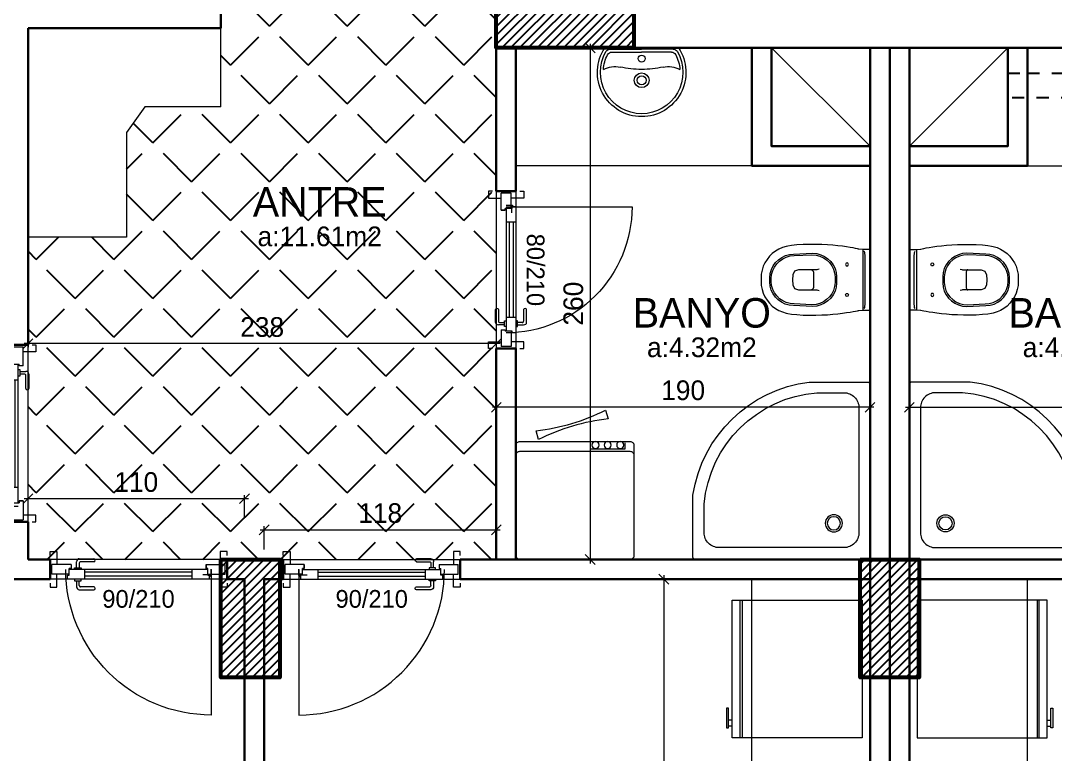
# Model space of a CAD drawing. Header units: centimetres. Extents: x 562865 to 1310255, y -148070 to 32737.
# Drawn here: x 647771 to 648297, y -26468 to -26096 of the extents above; entities that cross this region are included whole.
import ezdxf
from ezdxf.enums import TextEntityAlignment as Align

# ---------------------------------------------------------------- set-up
doc = ezdxf.new("R2010")
doc.units = ezdxf.units.CM
doc.header["$LTSCALE"] = 2.5
doc.linetypes.add('DASHED', pattern=[0.25, 0.125, -0.125])
doc.layers.get('0').update_dxf_attribs({"color": 86})
for name, color, linetype in [('alan', 7, 'Continuous'), ('kapi-yazi', 7, 'Continuous'), ('mahal', 7, 'Continuous'), ('tarama', 173, 'Continuous'), ('TARAMA KOLON', 252, 'Continuous')]:
    doc.layers.add(name, color=color, linetype=linetype)
for name, color, linetype, lineweight in [('DUVAR', 4, 'Continuous', 30), ('duvar-kesim', 7, 'Continuous', 0), ('iç ölçü', 106, 'Continuous', 18), ('kapi', 9, 'Continuous', 0), ('kolon', 1, 'Continuous', 53), ('TEFRIS', 33, 'Continuous', 0)]:
    doc.layers.add(name, color=color, linetype=linetype, lineweight=lineweight)
doc.styles.add('PINAR', font='comic.ttf')
doc.dimstyles.new('TEMİZ ÖLÇÜ', dxfattribs={"dimtxt": 10, "dimasz": 5, "dimexe": 1.8, "dimexo": 0.625, "dimgap": 3, "dimtad": 1, "dimdec": 0, "dimrnd": 0.5, "dimzin": 1, "dimdsep": 46, "dimtxsty": 'PINAR', "dimblk": 'OBLIQUE', "dimcen": 0.9, "dimdle": 2, "dimclrd": 256, "dimclre": 256, "dimclrt": 7, "dimadec": 0, "dimazin": 0, "dimtfac": 1, "dimtdec": 0, "dimtofl": 0, "dimtmove": 2, "dimatfit": 2, "dimfxl": 10, "dimfxlon": 1, "dimlwd": -1, "dimlwe": -1, "dimarcsym": 0})

# ---------------------------------------------------------------- blocks, each defined once
blk = doc.blocks.new('_Oblique')
at = {"color": 0, "linetype": 'ByBlock', "lineweight": -2}
blk.add_line((-0.5, -0.5), (0.5, 0.5), dxfattribs=at)
blk = doc.blocks.new('*D2261')
at = {"layer": 'Defpoints', "color": 0}
for p in [(648223.2, -26253.68), (648413.2, -26253.68), (648413.2, -26292.05)]:
    blk.add_point(p, dxfattribs=at)
at = {"layer": 'iç ölçü'}
for p, q in [((648223.2, -26282.05), (648223.2, -26293.85)), ((648413.2, -26282.05), (648413.2, -26293.85)), ((648221.2, -26292.05), (648415.2, -26292.05))]:
    blk.add_line(p, q, dxfattribs=at)
at = {"layer": 'iç ölçü', "linetype": 'ByBlock', "xscale": 5, "yscale": 5, "zscale": 5, "rotation": 180}
blk.add_blockref('_Oblique', (648223.2, -26292.05), dxfattribs=at)
at = {"layer": 'iç ölçü', "linetype": 'ByBlock', "xscale": 5, "yscale": 5, "zscale": 5}
blk.add_blockref('_Oblique', (648413.2, -26292.05), dxfattribs=at)
at = {"layer": 'iç ölçü', "color": 7, "insert": (648318.2, -26283.46), "char_height": 10, "attachment_point": 5, "style": 'PINAR'}
blk.add_mtext('190', dxfattribs=at)
blk = doc.blocks.new('Klozet-3')
for p, q in [((15.4, -3.57), (-15.35, -3.57)), ((-14.68, -2.98), (-14.01, -2.7)), ((-14.01, -2.7), (-13.13, -2.55)), ((-13.13, -2.55), (-12.69, -2.51)), ((-12.69, -2.51), (-4.94, -2.51)), ((-4.94, -2.51), (4.84, -2.51)), ((4.84, -2.51), (12.59, -2.51)), ((12.59, -2.51), (13.02, -2.55)), ((13.02, -2.55), (13.91, -2.7)), ((13.91, -2.7), (14.58, -2.98))]:
    blk.add_line(p, q)
at = {"color": 8}
for p, q in [((-4.79, -29.04), (-5.06, -29.5)), ((-5.06, -29.5), (-5.06, -29.74)), ((-3.85, -28.8), (-4.79, -29.04)), ((-0.44, -28.8), (-3.85, -28.8)), ((0.43, -28.8), (-0.44, -28.8)), ((3.83, -28.8), (0.43, -28.8)), ((4.77, -29.04), (3.83, -28.8)), ((5.04, -29.5), (4.77, -29.04)), ((5.04, -29.74), (5.04, -29.5))]:
    blk.add_line(p, q, dxfattribs=at)
blk.add_lwpolyline([(-17.9, -24.49), (-17.74, -21.61), (-17.53, -18.9), (-17.27, -16.37), (-17, -14.05), (-16.71, -11.97), (-16.43, -10.14), (-16.16, -8.6), (-15.93, -7.36), (-15.75, -6.44), (-15.63, -5.87), (-15.58, -5.68), (-15.46, -3.72), (-15.45, -1.23), (-15.46, 0), (15.46, 0), (15.45, -1.23), (15.46, -3.72), (15.58, -5.68), (15.63, -5.87), (15.75, -6.44), (15.93, -7.36), (16.16, -8.6), (16.43, -10.14), (16.71, -11.97), (17, -14.05), (17.27, -16.37), (17.53, -18.9), (17.74, -21.61), (17.9, -24.49), (17.99, -27.52), (18, -30.66), (17.91, -33.9), (17.71, -37.21), (17.43, -39.85), (17.08, -41.83), (16.91, -42.61), (16.36, -44.56), (15.56, -46.4), (14.55, -48.11), (13.33, -49.69), (11.94, -51.1), (10.38, -52.35), (8.67, -53.4), (6.84, -54.25), (4.9, -54.87), (2.88, -55.26), (0.78, -55.39), (-0.78, -55.39), (-2.88, -55.26), (-4.9, -54.87), (-6.84, -54.25), (-8.67, -53.4), (-10.38, -52.35), (-11.94, -51.1), (-13.33, -49.69), (-14.55, -48.11), (-15.56, -46.4), (-16.36, -44.56), (-16.91, -42.61), (-17.08, -41.83), (-17.43, -39.85), (-17.71, -37.21), (-17.91, -33.9), (-18, -30.66), (-17.99, -27.52)], close=True)
for points in [[(-7.32, -11.04), (-7.7, -10.94), (-8.07, -11.04), (-8.34, -11.31), (-8.44, -11.69), (-8.34, -12.07), (-8.07, -12.34), (-7.7, -12.44), (-7.32, -12.34), (-7.05, -12.07), (-6.95, -11.69), (-7.05, -11.31)], [(7.15, -11.31), (7.42, -11.04), (7.8, -10.94), (8.17, -11.04), (8.44, -11.31), (8.55, -11.69), (8.44, -12.07), (8.17, -12.34), (7.8, -12.44), (7.42, -12.34), (7.15, -12.07), (7.05, -11.69)], [(-13.52, -29.22), (-13.07, -38.88), (-12.88, -41.04), (-12.33, -43.08), (-11.45, -44.96), (-10.27, -46.64), (-8.83, -48.09), (-7.16, -49.28), (-5.29, -50.17), (-3.26, -50.73), (-1.09, -50.93), (0.99, -50.93), (3.16, -50.72), (5.19, -50.14), (7.05, -49.21), (8.72, -47.99), (10.16, -46.52), (11.35, -44.83), (12.25, -42.96), (12.82, -40.97), (13.04, -38.88), (13.49, -29.22), (13.3, -27.05), (12.74, -24.99), (11.86, -23.09), (10.68, -21.38), (9.24, -19.89), (7.57, -18.67), (5.7, -17.75), (3.67, -17.18), (1.51, -16.98), (-1.54, -16.98), (-3.7, -17.18), (-5.74, -17.75), (-7.6, -18.67), (-9.27, -19.89), (-10.72, -21.38), (-11.89, -23.09), (-12.78, -24.99), (-13.33, -27.05)], [(-12.73, -29.5), (-12.3, -38.59), (-12.12, -40.64), (-11.59, -42.58), (-10.74, -44.38), (-9.62, -46.01), (-8.24, -47.42), (-6.65, -48.58), (-4.88, -49.46), (-2.95, -50.01), (-0.91, -50.2), (0.66, -50.2), (2.7, -50.01), (4.65, -49.46), (6.45, -48.58), (8.08, -47.42), (9.49, -46.01), (10.65, -44.38), (11.53, -42.58), (12.08, -40.64), (12.27, -38.59), (12.69, -29.5), (12.51, -27.45), (12, -25.5), (11.17, -23.68), (10.06, -22.04), (8.71, -20.61), (7.14, -19.43), (5.38, -18.54), (3.47, -17.98), (1.44, -17.78), (-1.42, -17.78), (-3.46, -17.98), (-5.37, -18.54), (-7.14, -19.43), (-8.71, -20.61), (-10.07, -22.04), (-11.19, -23.68), (-12.02, -25.5), (-12.55, -27.45)]]:
    blk.add_lwpolyline(points, close=True, dxfattribs=at)
blk.add_lwpolyline([(5.47, -25.87), (5.22, -26.6), (5.11, -27.1), (5.09, -27.28), (5.09, -36.43), (4.39, -38.41), (2.57, -39.21), (0.04, -39.36), (-0.06, -39.36), (-2.58, -39.21), (-4.4, -38.41), (-5.1, -36.43), (-5.11, -27.28), (-5.13, -27.1), (-5.23, -26.6), (-5.49, -25.87)], dxfattribs=at)
blk = doc.blocks.new('Dus-1')
for points in [[(90.17, -30.9), (90.17, -1.18, 0.414214), (88.99, 0), (0, 0)], [(0, 0), (0, -88.82, 0.414214), (1.18, -90), (32.74, -90)], [(84.75, -27.05), (84.75, -13.27, 0.414214), (77.1, -5.62), (13.68, -5.62, 0.414214), (6.03, -13.27), (6.03, -76.68, 0.414214), (13.68, -84.33), (28.13, -84.33)]]:
    blk.add_lwpolyline(points, format="xyb")
at = {"color": 8}
for radius in [4.36, 3.36]:
    blk.add_circle((18.4, -18.38), radius, dxfattribs=at)
for centre, radius, start, end in [((22.42, -22.07), 62.53, 275.2351, 355.4339), ((22.48, -22.58), 68.19, 278.6497, 352.9998)]:
    blk.add_arc(centre, radius, start, end)
blk = doc.blocks.new('Buzdlb2')
for p, q in [((-32, 0), (32, 0)), ((35, -4), (-35, -4)), ((-35, -4), (-35, -70)), ((35, -70), (35, -4)), ((35, -65), (-35, -65)), ((-35, -66), (35, -66)), ((-35, -70), (35, -70))]:
    blk.add_line(p, q)
at = {"color": 8}
for p, q in [((-30, -72), (-20, -72)), ((-30, -73), (-30, -72)), ((-20, -73), (-30, -73)), ((-29, -70), (-29, -72)), ((-26, -70), (-26, -72)), ((-20, -72), (-20, -73))]:
    blk.add_line(p, q, dxfattribs=at)
blk = doc.blocks.new('*D3346')
at = {"layer": 'Defpoints', "color": 0}
for p in [(648127.79, -26109.39), (648060.91, -26369.39), (648127.79, -26369.39)]:
    blk.add_point(p, dxfattribs=at)
at = {"layer": 'iç ölçü'}
for p, q in [((648070.91, -26109.39), (648059.11, -26109.39)), ((648060.91, -26107.39), (648060.91, -26371.39)), ((648070.91, -26369.39), (648059.11, -26369.39))]:
    blk.add_line(p, q, dxfattribs=at)
at = {"layer": 'iç ölçü', "linetype": 'ByBlock', "xscale": 5, "yscale": 5, "zscale": 5}
for p, rotation in [((648060.91, -26109.39), 90), ((648060.91, -26369.39), 270)]:
    blk.add_blockref('_Oblique', p, dxfattribs=dict(at, rotation=rotation))
at = {"layer": 'iç ölçü', "color": 7, "insert": (648052.4, -26239.39), "char_height": 10, "attachment_point": 5, "rotation": 90, "style": 'PINAR'}
blk.add_mtext('260', dxfattribs=at)
blk = doc.blocks.new('*D3356')
at = {"layer": 'Defpoints', "color": 0}
for p in [(647775.16, -26338.49), (647775.16, -26369.39), (647885.16, -26369.39)]:
    blk.add_point(p, dxfattribs=at)
at = {"layer": 'iç ölçü'}
for p, q in [((647887.16, -26338.49), (647773.16, -26338.49)), ((647775.16, -26348.49), (647775.16, -26336.69)), ((647885.16, -26348.49), (647885.16, -26336.69))]:
    blk.add_line(p, q, dxfattribs=at)
at = {"layer": 'iç ölçü', "linetype": 'ByBlock', "xscale": 5, "yscale": 5, "zscale": 5, "rotation": 180}
blk.add_blockref('_Oblique', (647775.16, -26338.49), dxfattribs=at)
at = {"layer": 'iç ölçü', "linetype": 'ByBlock', "xscale": 5, "yscale": 5, "zscale": 5}
blk.add_blockref('_Oblique', (647885.16, -26338.49), dxfattribs=at)
at = {"layer": 'iç ölçü', "color": 7, "insert": (647830.16, -26330.09), "char_height": 10, "attachment_point": 5, "style": 'PINAR'}
blk.add_mtext('110', dxfattribs=at)
blk = doc.blocks.new('*D3357')
at = {"layer": 'Defpoints', "color": 0}
for p in [(648013.2, -26354.33), (647895.16, -26369.39), (648013.2, -26369.39)]:
    blk.add_point(p, dxfattribs=at)
at = {"layer": 'iç ölçü'}
for p, q in [((647893.16, -26354.33), (648015.2, -26354.33)), ((647895.16, -26364.33), (647895.16, -26352.53)), ((648013.2, -26364.33), (648013.2, -26352.53))]:
    blk.add_line(p, q, dxfattribs=at)
at = {"layer": 'iç ölçü', "linetype": 'ByBlock', "xscale": 5, "yscale": 5, "zscale": 5, "rotation": 180}
blk.add_blockref('_Oblique', (647895.16, -26354.33), dxfattribs=at)
at = {"layer": 'iç ölçü', "linetype": 'ByBlock', "xscale": 5, "yscale": 5, "zscale": 5}
blk.add_blockref('_Oblique', (648013.2, -26354.33), dxfattribs=at)
at = {"layer": 'iç ölçü', "color": 7, "insert": (647954.18, -26345.87), "char_height": 10, "attachment_point": 5, "style": 'PINAR'}
blk.add_mtext('118', dxfattribs=at)
blk = doc.blocks.new('*D3359')
at = {"layer": 'Defpoints', "color": 0}
for p in [(648013.2, -26253.68), (648203.2, -26253.68), (648013.2, -26292.05)]:
    blk.add_point(p, dxfattribs=at)
at = {"layer": 'iç ölçü'}
for p, q in [((648013.2, -26282.05), (648013.2, -26293.85)), ((648203.2, -26282.05), (648203.2, -26293.85)), ((648205.2, -26292.05), (648011.2, -26292.05))]:
    blk.add_line(p, q, dxfattribs=at)
at = {"layer": 'iç ölçü', "linetype": 'ByBlock', "xscale": 5, "yscale": 5, "zscale": 5, "rotation": 180}
blk.add_blockref('_Oblique', (648013.2, -26292.05), dxfattribs=at)
at = {"layer": 'iç ölçü', "linetype": 'ByBlock', "xscale": 5, "yscale": 5, "zscale": 5}
blk.add_blockref('_Oblique', (648203.2, -26292.05), dxfattribs=at)
at = {"layer": 'iç ölçü', "color": 7, "insert": (648108.2, -26283.46), "char_height": 10, "attachment_point": 5, "style": 'PINAR'}
blk.add_mtext('190', dxfattribs=at)
blk = doc.blocks.new('*D3360')
at = {"layer": 'Defpoints', "color": 0}
for p in [(648116.59, -26379.39), (648098.35, -26739.39), (648116.59, -26739.39)]:
    blk.add_point(p, dxfattribs=at)
at = {"layer": 'iç ölçü'}
for p, q in [((648098.35, -26377.39), (648098.35, -26741.39)), ((648108.35, -26379.39), (648096.55, -26379.39)), ((648108.35, -26739.39), (648096.55, -26739.39))]:
    blk.add_line(p, q, dxfattribs=at)
at = {"layer": 'iç ölçü', "linetype": 'ByBlock', "xscale": 5, "yscale": 5, "zscale": 5}
for p, rotation in [((648098.35, -26379.39), 90), ((648098.35, -26739.39), 270)]:
    blk.add_blockref('_Oblique', p, dxfattribs=dict(at, rotation=rotation))
at = {"layer": 'iç ölçü', "color": 7, "insert": (648089.84, -26559.39), "char_height": 10, "attachment_point": 5, "rotation": 90, "style": 'PINAR'}
blk.add_mtext('360', dxfattribs=at)
blk = doc.blocks.new('*D3362')
at = {"layer": 'Defpoints', "color": 0}
for p in [(648013.2, -26248.79), (647775.16, -26258.79), (647775.16, -26259.7)]:
    blk.add_point(p, dxfattribs=at)
at = {"layer": 'iç ölçü'}
for p, q in [((648013.2, -26249.7), (648013.2, -26261.5)), ((648015.2, -26259.7), (647773.16, -26259.7)), ((647775.16, -26259.42), (647775.16, -26261.5))]:
    blk.add_line(p, q, dxfattribs=at)
at = {"layer": 'iç ölçü', "linetype": 'ByBlock', "xscale": 5, "yscale": 5, "zscale": 5, "rotation": 180}
blk.add_blockref('_Oblique', (647775.16, -26259.7), dxfattribs=at)
at = {"layer": 'iç ölçü', "linetype": 'ByBlock', "xscale": 5, "yscale": 5, "zscale": 5}
blk.add_blockref('_Oblique', (648013.2, -26259.7), dxfattribs=at)
at = {"layer": 'iç ölçü', "color": 7, "insert": (647894.18, -26251.32), "char_height": 10, "attachment_point": 5, "style": 'PINAR'}
blk.add_mtext('238', dxfattribs=at)
blk = doc.blocks.new('fm-door1')
at = {"linetype": 'Continuous'}
for p, q in [((0, 25), (0, -25)), ((100, 25), (0, 25)), ((79.7, 31.8), (79.7, -0.3)), ((84, 27.6), (127.8, 27.6)), ((90, 50), (910, 50)), ((90, 50), (90, 30)), ((100, 30), (90, 30)), ((100, 30), (100, -5)), ((100, 30), (100, -5)), ((100, 0), (900, 0)), ((190, 50), (190, 0)), ((810, 50), (810, 0)), ((910, 30), (900, 30)), ((900, 30), (900, -5)), ((900, 25), (1000, 25)), ((910, 50), (910, 30)), ((1000, 25), (1000, -25)), ((110, -25), (0, -25)), ((100, -5), (110, -5)), ((110, -5), (100, -5)), ((110, -5), (110, -25)), ((110, -25), (110, -5)), ((890, -25), (890, -5)), ((890, -5), (900, -5)), ((890, -25), (1000, -25))]:
    blk.add_line(p, q, dxfattribs=at)
at = {"color": 8, "linetype": 'Continuous'}
for p, q in [((190, 35), (810, 35)), ((190, 15), (810, 15))]:
    blk.add_line(p, q, dxfattribs=at)
at = {"linetype": 'Continuous'}
for points in [[(857.6, 58.1), (857.6, 88.9, 0.414214), (842.4, 104.1), (758.6, 104.1, 1), (758.6, 88.9), (834.8, 88.9, -0.414214), (842.4, 81.3), (842.4, 58.1)], [(857.6, -8.1), (857.6, -38.9, -0.414214), (842.4, -54.1), (758.6, -54.1, -1), (758.6, -38.9), (834.8, -38.9, 0.414214), (842.4, -31.3), (842.4, -8.1)]]:
    blk.add_lwpolyline(points, format="xyb", dxfattribs=at)
for points in [[(869, 50), (869, 58.1), (831, 58.1), (831, 50)], [(869, 0), (869, -8.1), (831, -8.1), (831, 0)]]:
    blk.add_lwpolyline(points, dxfattribs=at)
blk.add_circle((84, 31.8), 4.26, dxfattribs=at)
blk = doc.blocks.new('Lav-1')
for p, q in [((-18.7083, 0), (18.7083, 0)), ((-15.105, -2.2), (0, -2.2)), ((15.105, -2.2), (0, -2.2))]:
    blk.add_line(p, q)
at = {"color": 8}
for p in [(-15.9925, -0.7), (15.9925, -0.7)]:
    blk.add_line(p, (0, -0.7), dxfattribs=at)
for centre, radius, start, end in [((0, -12.5), 22.5, 146.251011, 270), ((0, -12.5), 22.5, 270, 33.748989), ((0, -12.5), 19.5, 152.688782, 175.764074), ((-15.105, -4.7), 2.5, 90, 152.688782), ((15.105, -4.7), 2.5, 27.311218, 90), ((0, -12.5), 19.5, 4.235926, 27.311218), ((-13.5377, -21.504), 12, 77.387843, 119.499625), ((0, 39), 50, 257.387843, 270), ((0, 39), 50, 270, 282.612157), ((13.5377, -21.504), 12, 60.500375, 102.612157)]:
    blk.add_arc(centre, radius, start, end)
for centre, radius, start, end in [((0, -12.5), 21, 149.821029, 270), ((-15.9925, -3.2), 2.5, 90, 149.821029), ((0, -5.5), 1.75, 90, 270), ((0, -12.5), 21, 270, 30.178971), ((0, -5.5), 1.75, 270, 90), ((15.9925, -3.2), 2.5, 30.178971, 90), ((0, -16.5), 3.75, 90, 270), ((0, -16.5), 2.3, 90, 270), ((0, -16.5), 3.75, 270, 90), ((0, -16.5), 2.3, 270, 90)]:
    blk.add_arc(centre, radius, start, end, dxfattribs=at)
blk = doc.blocks.new('C.Mak')
at = {"color": 8}
for p, q in [((25.69, -56.11), (8.15, -56.11)), ((8.15, -56.11), (8.15, -59.29)), ((25.69, -59.29), (25.69, -56.11))]:
    blk.add_line(p, q, dxfattribs=at)
blk.add_lwpolyline([(-27.67, 0, 0.414214), (-29.72, -2.05), (-29.72, -57.95, 0.414214), (-27.67, -60), (28.23, -60, 0.414214), (30.28, -57.95), (30.28, -2.05, 0.414214), (28.23, 0)], format="xyb", close=True)
blk.add_lwpolyline([(-29.72, -52.95, 0.414214), (-27.67, -55), (28.23, -55, 0.414214), (30.28, -52.95)], format="xyb")
blk.add_lwpolyline([(15.87, -75.96), (17.21, -71.43, -0.091234), (-18.18, -60.91), (-19.53, -65.44, -0.091234)], format="xyb", close=True, dxfattribs=at)
for centre in [(10.72, -58.18), (16.92, -58.18), (23.32, -58.18)]:
    blk.add_circle(centre, 1.82, dxfattribs=at)
blk = doc.blocks.new('SB')
at = {"layer": 'TARAMA KOLON'}
h = blk.add_hatch(dxfattribs=at)
h.set_pattern_fill('ANSI31', color=256, angle=7e-15)
h.paths.add_polyline_path([(655327.34, -25829.39), (655302.34, -25829.39), (655302.34, -25959.39), (655327.34, -25959.39)])
h.paths.add_polyline_path([(655437.34, -24424.14), (655477.34, -24424.14), (655477.34, -24494.14), (655437.34, -24494.14)])
h.paths.add_polyline_path([(655327.34, -25359.39), (655297.34, -25359.39), (655297.34, -25469.39), (655327.34, -25469.39)])
h.paths.add_polyline_path([(655327.34, -26079.39), (655327.34, -26109.39), (655257.34, -26109.39), (655257.34, -26079.39)])
h.paths.add_polyline_path([(654229.3, -24849.39), (654229.3, -24889.39), (654299.3, -24889.39), (654299.3, -24849.39)])
h.paths.add_polyline_path([(654269.3, -25899.39), (654229.3, -25899.39), (654229.3, -25829.39), (654269.3, -25829.39)])
h.paths.add_polyline_path([(654229.3, -25444.39), (654229.3, -25469.39), (654379.3, -25469.39), (654379.3, -25444.39)])
h.paths.add_polyline_path([(655112.34, -26369.39), (655142.34, -26369.39), (655142.34, -26429.39), (655112.34, -26429.39)])
h.paths.add_polyline_path([(654997.34, -26079.39), (654997.34, -26109.39), (654927.34, -26109.39), (654927.34, -26079.39)])
h.paths.add_polyline_path([(655437.34, -24889.39), (655467.34, -24889.39), (655467.34, -24829.39), (655437.34, -24829.39)])
h.paths.add_polyline_path([(655112.34, -26834.64), (655142.34, -26834.64), (655142.34, -26894.64), (655112.34, -26894.64)])
h.paths.add_polyline_path([(654787.34, -26369.39), (654817.34, -26369.39), (654817.34, -26429.39), (654787.34, -26429.39)])
h.paths.add_polyline_path([(655437.34, -26824.64), (655477.34, -26824.64), (655477.34, -26894.64), (655437.34, -26894.64)])
h.paths.add_polyline_path([(654299.3, -26369.39), (654299.3, -26409.39), (654229.3, -26409.39), (654229.3, -26369.39)])
h.paths.add_polyline_path([(654777.34, -26824.64), (654817.34, -26824.64), (654817.34, -26894.64), (654777.34, -26894.64)])
h.paths.add_polyline_path([(655437.34, -26369.39), (655467.34, -26369.39), (655467.34, -26429.39), (655437.34, -26429.39)])
h.paths.add_polyline_path([(655985.38, -25829.39), (656025.38, -25829.39), (656025.38, -25899.39), (655985.38, -25899.39)])
h.paths.add_polyline_path([(654927.34, -25959.39), (654927.34, -25359.39), (655177.34, -25359.39), (655177.34, -25389.39), (654952.35, -25389.39), (654952.35, -25729.39), (655177.34, -25729.39), (655177.34, -25754.39), (654952.34, -25754.39), (654952.34, -25934.39), (655177.34, -25934.39), (655177.34, -25959.39)])
h.paths.add_polyline_path([(654777.34, -24424.14), (654817.34, -24424.14), (654817.34, -24494.14), (654777.34, -24494.14)])
h.paths.add_polyline_path([(655985.38, -26824.64), (656025.38, -26824.64), (656025.38, -26894.64), (655985.38, -26894.64)])
h.paths.add_polyline_path([(654229.3, -24424.14), (654269.3, -24424.14), (654269.3, -24494.14), (654229.3, -24494.14)])
h.paths.add_polyline_path([(655107.34, -24424.14), (655147.34, -24424.14), (655147.34, -24494.14), (655107.34, -24494.14)])
h.paths.add_polyline_path([(655985.38, -24424.14), (656025.38, -24424.14), (656025.38, -24494.14), (655985.38, -24494.14)])
h.paths.add_polyline_path([(656025.38, -24849.39), (656025.38, -24889.39), (655955.38, -24889.39), (655955.38, -24849.39)])
h.paths.add_polyline_path([(654817.34, -24889.39), (654787.34, -24889.39), (654787.34, -24829.39), (654817.34, -24829.39)])
h.paths.add_polyline_path([(655114.84, -24849.39), (655139.84, -24849.39), (655139.84, -24999.39), (655114.84, -24999.39)])
h.paths.add_polyline_path([(656025.38, -26369.39), (656025.38, -26409.39), (655955.38, -26409.39), (655955.38, -26369.39)])
h.paths.add_polyline_path([(654229.3, -26824.64), (654269.3, -26824.64), (654269.3, -26894.64), (654229.3, -26894.64)])
h.paths.add_polyline_path([(656025.38, -25444.39), (656025.38, -25469.39), (655875.38, -25469.39), (655875.38, -25444.39)])
at = {"layer": 'kolon'}
for points in [[(654997.34, -26079.39), (654997.34, -26109.39), (654927.34, -26109.39), (654927.34, -26079.39)], [(654787.34, -26369.39), (654817.34, -26369.39), (654817.34, -26429.39), (654787.34, -26429.39)], [(655112.34, -26369.39), (655142.34, -26369.39), (655142.34, -26429.39), (655112.34, -26429.39)]]:
    blk.add_lwpolyline(points, close=True, dxfattribs=at)

msp = doc.modelspace()

# ---------------------------------------------------------------- hatches: boundary and pattern name
at = {"layer": 'tarama'}
h = msp.add_hatch(dxfattribs=at)
h.set_pattern_fill('ANGLE', color=256, scale=4, angle=135)
h.set_pattern_definition([(45, (-9620.367, -4e-10), (-19.7565635, 19.7565635), [20.32, -7.62]), (135, (-9620.367, -4e-10), (-19.7565635, -19.7565635), [20.32, -7.62])])
edge = h.paths.add_edge_path()
edge.add_line((647994.87, -26369.39), (647991.37, -26369.39))
edge.add_line((647991.37, -26369.39), (647980.92, -26369.39))
edge.add_ellipse((647980.01, -26370.5), major_axis=(0, -1.52), ratio=0.88, start_angle=-222.8695, end_angle=-180)
edge.add_line((647980.01, -26368.98), (647972.63, -26368.98))
edge.add_ellipse((647972.63, -26369.74), major_axis=(0, -0.76), ratio=0.88, start_angle=-180, end_angle=-117.7626)
edge.add_line((647972.04, -26369.39), (647908.37, -26369.39))
edge.add_line((647908.37, -26369.39), (647904.87, -26369.39))
edge.add_line((647904.87, -26369.39), (647876.31, -26369.39))
edge.add_line((647876.31, -26369.39), (647872.81, -26369.39))
edge.add_line((647872.81, -26369.39), (647809.15, -26369.39))
edge.add_ellipse((647808.56, -26369.74), major_axis=(0, -0.76), ratio=0.88, start_angle=117.7626, end_angle=180)
edge.add_line((647808.56, -26368.98), (647801.18, -26368.98))
edge.add_ellipse((647801.18, -26370.5), major_axis=(0, -1.52), ratio=0.88, start_angle=180, end_angle=222.8695)
edge.add_line((647800.27, -26369.39), (647789.81, -26369.39))
edge.add_line((647789.81, -26369.39), (647786.31, -26369.39))
edge.add_line((647786.31, -26369.39), (647775.16, -26369.39))
edge.add_line((647775.16, -26369.39), (647775.16, -26350.31))
edge.add_line((647775.16, -26350.31), (647775.16, -26346.81))
edge.add_line((647775.16, -26346.81), (647775.16, -26283.14))
edge.add_ellipse((647774.81, -26282.55), major_axis=(-0.76, 0), ratio=0.88, start_angle=117.7626, end_angle=180)
edge.add_line((647775.57, -26282.55), (647775.57, -26275.18))
edge.add_ellipse((647774.04, -26275.18), major_axis=(1.52, 0), ratio=0.88, start_angle=0, end_angle=42.8695)
edge.add_line((647775.16, -26274.27), (647775.16, -26263.81))
edge.add_line((647775.16, -26263.81), (647775.16, -26260.31))
edge.add_line((647775.16, -26260.31), (647775.16, -26205.62))
edge.add_line((647775.16, -26205.62), (647825.16, -26205.62))
edge.add_line((647825.16, -26205.62), (647825.16, -26152.41))
edge.add_line((647825.16, -26152.41), (647834.53, -26139.39))
edge.add_line((647834.53, -26139.39), (647873.2, -26139.39))
edge.add_line((647873.2, -26139.39), (647873.2, -26099.39))
edge.add_line((647873.2, -26099.39), (647873.2, -25939.11))
edge.add_line((647873.2, -25939.11), (647873.2, -25935.61))
edge.add_line((647873.2, -25935.61), (647873.2, -25925.15))
edge.add_ellipse((647872.08, -25924.24), major_axis=(1.52, 0), ratio=0.88, start_angle=-42.8695, end_angle=0)
edge.add_line((647873.61, -25924.24), (647873.61, -25916.86))
edge.add_ellipse((647872.85, -25916.86), major_axis=(-0.76, 0), ratio=0.88, start_angle=-180, end_angle=-117.7626)
edge.add_line((647873.2, -25916.27), (647873.2, -25852.61))
edge.add_line((647873.2, -25852.61), (647873.2, -25849.11))
edge.add_line((647873.2, -25849.11), (647873.2, -25839.39))
edge.add_line((647873.2, -25839.39), (647873.2, -25829.39))
edge.add_line((647873.2, -25829.39), (647873.2, -25825.89))
edge.add_line((647873.2, -25825.89), (647873.2, -25762.22))
edge.add_ellipse((647872.85, -25761.63), major_axis=(-0.76, 0), ratio=0.88, start_angle=117.7626, end_angle=180)
edge.add_line((647873.61, -25761.63), (647873.61, -25754.26))
edge.add_ellipse((647872.08, -25754.26), major_axis=(-1.52, 0), ratio=0.88, start_angle=180, end_angle=222.8695)
edge.add_line((647873.2, -25753.35), (647873.2, -25742.89))
edge.add_line((647873.2, -25742.89), (647873.2, -25739.39))
edge.add_line((647873.2, -25739.39), (647873.2, -25729.39))
edge.add_line((647873.2, -25729.39), (647920.74, -25729.39))
edge.add_line((647920.74, -25729.39), (647924.24, -25729.39))
edge.add_line((647924.24, -25729.39), (647933.22, -25729.39))
edge.add_ellipse((647934.03, -25728.28), major_axis=(0, 1.52), ratio=0.78, start_angle=-222.8695, end_angle=-180)
edge.add_line((647934.03, -25729.8), (647940.57, -25729.8))
edge.add_ellipse((647940.57, -25729.04), major_axis=(0, 0.76), ratio=0.78, start_angle=-180, end_angle=-117.7626)
edge.add_line((647941.09, -25729.39), (647997.24, -25729.39))
edge.add_line((647997.24, -25729.39), (648000.74, -25729.39))
edge.add_line((648000.74, -25729.39), (648013.2, -25729.39))
edge.add_line((648013.2, -25729.39), (648013.2, -25899.39))
edge.add_line((648013.2, -25899.39), (648013.2, -25959.39))
edge.add_line((648013.2, -25959.39), (648013.2, -25970.6))
edge.add_line((648013.2, -25970.6), (648013.2, -25974.1))
edge.add_line((648013.2, -25974.1), (648013.2, -25978.6))
edge.add_line((648013.2, -25978.6), (647939.2, -25978.6))
edge.add_arc((648023.2, -25978.6), 84, 180, 263.1629)
edge.add_line((648013.2, -26062), (648013.2, -26067.1))
edge.add_line((648013.2, -26067.1), (648013.2, -26070.6))
edge.add_line((648013.2, -26070.6), (648013.2, -26109.39))
edge.add_line((648013.2, -26109.39), (648013.2, -26182.24))
edge.add_line((648013.2, -26182.24), (648013.2, -26185.74))
edge.add_line((648013.2, -26185.74), (648013.2, -26241.89))
edge.add_ellipse((648013.55, -26242.41), major_axis=(-0.76, 0), ratio=0.78, start_angle=297.7626, end_angle=360)
edge.add_line((648012.79, -26242.41), (648012.79, -26248.95))
edge.add_ellipse((648014.31, -26248.95), major_axis=(1.52, 0), ratio=0.78, start_angle=180, end_angle=222.8695)
edge.add_line((648013.2, -26249.75), (648013.2, -26258.74))
edge.add_line((648013.2, -26258.74), (648013.2, -26262.24))
edge.add_line((648013.2, -26262.24), (648013.2, -26369.39))
edge.add_line((648013.2, -26369.39), (647994.87, -26369.39))
h.paths.add_polyline_path([(647842.35, -26319.68), (647817.97, -26319.68), (647817.97, -26340.49), (647842.35, -26340.49)], flags=24)
h.paths.add_polyline_path([(647966.19, -26335.41), (647942.17, -26335.41), (647942.17, -26356.33), (647966.19, -26356.33)], flags=24)
h.paths.add_polyline_path([(647956.5, -25932.54), (647929.9, -25932.54), (647929.9, -25953.35), (647956.5, -25953.35)], flags=24)
h.paths.add_polyline_path([(647908.39, -26240.94), (647879.97, -26240.94), (647879.97, -26261.7), (647908.39, -26261.7)], flags=24)
h.paths.add_polyline_path([(647901.03, -25792.69), (647901.03, -25766.09), (647880.22, -25766.09), (647880.22, -25792.69)], flags=24)
h.paths.add_polyline_path([(647961.82, -26175.16), (647884.38, -26175.16), (647884.38, -26199.95), (647961.82, -26199.95)], flags=24)
h.paths.add_polyline_path([(647956.12, -26197.15), (647891.39, -26197.15), (647891.39, -26213.54), (647956.12, -26213.54)], flags=24)

# ---------------------------------------------------------------- linework, layer by layer
at = {"layer": 'DUVAR'}
for p, q in [((647873.2, -25939.11), (647873.2, -26099.39)), ((648013.2, -26070.6), (648013.2, -26109.39)), ((647775.16, -26099.39), (647775.16, -26260.31)), ((647873.2, -26099.39), (647775.16, -26099.39)), ((648013.2, -26109.39), (648413.2, -26109.39)), ((648013.2, -26109.39), (648013.2, -26182.24)), ((648023.2, -26109.39), (648023.2, -26182.24)), ((648203.2, -26109.39), (648203.2, -26894.64)), ((648213.2, -26109.39), (648213.2, -26894.64)), ((648223.2, -26109.39), (648223.2, -26894.64)), ((648013.2, -26182.24), (648023.2, -26182.24)), ((647775.16, -26260.31), (647765.16, -26260.31)), ((648013.2, -26262.24), (648013.2, -26369.39)), ((648013.2, -26262.24), (648023.2, -26262.24)), ((648023.2, -26262.24), (648023.2, -26369.39)), ((647775.16, -26350.31), (647765.16, -26350.31)), ((647775.16, -26350.31), (647775.16, -26369.39)), ((647786.31, -26369.39), (647775.16, -26369.39)), ((647786.31, -26369.39), (647786.31, -26379.39)), ((647904.87, -26369.39), (647876.31, -26369.39)), ((647876.31, -26369.39), (647876.31, -26379.39)), ((647904.87, -26369.39), (647904.87, -26379.39)), ((648203.2, -26369.39), (647994.87, -26369.39)), ((647994.87, -26369.39), (647994.87, -26379.39)), ((648223.2, -26369.39), (648431.52, -26369.39)), ((647786.31, -26379.39), (647335.16, -26379.39)), ((647885.16, -26379.39), (647876.31, -26379.39)), ((647885.16, -26379.39), (647885.16, -26894.64)), ((647895.16, -26379.39), (647895.16, -26894.64)), ((647904.87, -26379.39), (647895.16, -26379.39)), ((648203.2, -26379.39), (647994.87, -26379.39)), ((648223.2, -26379.39), (648431.52, -26379.39))]:
    msp.add_line(p, q, dxfattribs=at)
for points in [[(648143.2, -26109.39), (648143.2, -26169.39), (648203.2, -26169.39)], [(648283.2, -26109.39), (648283.2, -26169.39), (648223.2, -26169.39)]]:
    msp.add_lwpolyline(points, dxfattribs=at)
for points in [[(648203.2, -26109.39), (648153.2, -26109.39), (648153.2, -26159.39), (648203.2, -26159.39)], [(648223.2, -26109.39), (648273.2, -26109.39), (648273.2, -26159.39), (648223.2, -26159.39)]]:
    msp.add_lwpolyline(points, close=True, dxfattribs=at)
at = {"layer": 'duvar-kesim'}
for p, q in [((648013.2, -26182.24), (648013.2, -26262.24)), ((648023.2, -26182.24), (648023.2, -26262.24)), ((647775.16, -26350.31), (647775.16, -26260.31)), ((647876.31, -26369.39), (647786.31, -26369.39)), ((647904.87, -26369.39), (647994.87, -26369.39)), ((647876.31, -26379.39), (647786.31, -26379.39)), ((647904.87, -26379.39), (647994.87, -26379.39))]:
    msp.add_line(p, q, dxfattribs=at)
at = {"layer": 'iç ölçü'}
for p, q in [((648203.2, -26159.39), (648153.2, -26109.39)), ((648223.2, -26159.39), (648273.2, -26109.39))]:
    msp.add_line(p, q, dxfattribs=at)
at = {"layer": 'kapi'}
for points in [[(648011.2, -26182.24), (648009.2, -26182.24), (648009.2, -26185.74), (648015.7, -26185.74)], [(648025.2, -26182.24), (648027.2, -26182.24), (648027.2, -26185.74), (648020.7, -26185.74)], [(647777.16, -26260.31), (647779.16, -26260.31), (647779.16, -26263.81), (647772.66, -26263.81)], [(648011.2, -26262.24), (648009.2, -26262.24), (648009.2, -26258.74), (648015.7, -26258.74)], [(648025.2, -26262.24), (648027.2, -26262.24), (648027.2, -26258.74), (648020.7, -26258.74)], [(647777.16, -26350.31), (647779.16, -26350.31), (647779.16, -26346.81), (647772.66, -26346.81)], [(647786.31, -26367.39), (647786.31, -26365.39), (647789.81, -26365.39), (647789.81, -26371.89)], [(647876.31, -26367.39), (647876.31, -26365.39), (647872.81, -26365.39), (647872.81, -26371.89)], [(647904.87, -26367.39), (647904.87, -26365.39), (647908.37, -26365.39), (647908.37, -26371.89)], [(647994.87, -26367.39), (647994.87, -26365.39), (647991.37, -26365.39), (647991.37, -26371.89)], [(647786.31, -26381.39), (647786.31, -26383.39), (647789.81, -26383.39), (647789.81, -26376.89)], [(647876.31, -26381.39), (647876.31, -26383.39), (647872.81, -26383.39), (647872.81, -26376.89)], [(647904.87, -26381.39), (647904.87, -26383.39), (647908.37, -26383.39), (647908.37, -26376.89)], [(647994.87, -26381.39), (647994.87, -26383.39), (647991.37, -26383.39), (647991.37, -26376.89)]]:
    msp.add_lwpolyline(points, dxfattribs=at)
for points in [[(648018.2, -26190.24), (648082.2, -26190.24, -0.414214), (648018.2, -26254.24, -0.414214)], [(647868.31, -26374.39), (647868.31, -26448.39, -0.414214), (647794.31, -26374.39, -0.414214)], [(647912.87, -26374.39), (647912.87, -26448.39, 0.414214), (647986.87, -26374.39, 0.414214)]]:
    msp.add_lwpolyline(points, format="xyb", dxfattribs=at)
at = {"layer": 'tarama', "linetype": 'DASHED', "ltscale": 20}
msp.add_lwpolyline([(648283.2, -26122.28), (648432.71, -26122.28), (648432.71, -25860.87), (648444.14, -25860.87), (648444.14, -26134.8), (648273.2, -26134.8), (648273.2, -26122.28), (648283.2, -26122.28)], dxfattribs=at)
at = {"layer": 'TEFRIS'}
for points in [[(647873.2, -26139.39), (647873.2, -26099.39)], [(647873.2, -26139.39), (647834.53, -26139.39), (647825.16, -26152.41)], [(647825.16, -26152.41), (647825.16, -26205.62), (647775.16, -26205.62)]]:
    msp.add_lwpolyline(points, dxfattribs=at)
for points in [[(648143.2, -26169.39), (648023.2, -26169.39), (648023.2, -26109.39), (648143.2, -26109.39)], [(648283.2, -26169.39), (648403.2, -26169.39), (648403.2, -26109.39), (648283.2, -26109.39)], [(648203.2, -26739.39), (648143.2, -26739.39), (648143.2, -26379.39), (648203.2, -26379.39)], [(648223.2, -26739.39), (648283.2, -26739.39), (648283.2, -26379.39), (648223.2, -26379.39)]]:
    msp.add_lwpolyline(points, close=True, dxfattribs=at)

# ---------------------------------------------------------------- block references
at = {"layer": 'kapi'}
for p, xscale, yscale, zscale, rotation in [((648018.2, -26183.24), -0.07800000000000001, -0.1, 0.07800000000000001, 89.99999999999997), ((647770.16, -26349.31), -0.08800000000000001, -0.09999999999999999, 0.08800000000000001, 270), ((647905.87, -26374.39), -0.08800000000000002, 0.09999999999999999, 0.08800000000000001, 180)]:
    msp.add_blockref('fm-door1', p, dxfattribs=dict(at, xscale=xscale, yscale=yscale, zscale=zscale, rotation=rotation))
at = {"layer": 'kapi', "xscale": -0.08800000000000002, "yscale": -0.1, "zscale": 0.08800000000000001}
msp.add_blockref('fm-door1', (647875.31, -26374.39), dxfattribs=at)
at = {"layer": 'TARAMA KOLON'}
msp.add_blockref('SB', (-6914.14, 0), dxfattribs=at)
at = {"layer": 'TEFRIS', "xscale": -1}
msp.add_blockref('Lav-1', (648087.1, -26109.39), dxfattribs=at)
for name, p, rotation in [('Klozet-3', (648203.2, -26227.26), 270), ('Dus-1', (648203.2, -26369.39), 270), ('C.Mak', (648052.92, -26369.39), 180), ('Buzdlb2', (648203.2, -26424.99), 270)]:
    msp.add_blockref(name, p, dxfattribs=dict(at, rotation=rotation))
at = {"layer": 'TEFRIS'}
for name, p, rotation in [('Klozet-3', (648223.2, -26227.26), 89.99999999999999), ('Dus-1', (648223.2, -26369.39), 90), ('Buzdlb2', (648223.2, -26424.99), 90)]:
    msp.add_blockref(name, p, dxfattribs=dict(at, rotation=rotation))

# ---------------------------------------------------------------- texts
at = {"layer": 'alan', "style": 'PINAR'}
for s, p in [('a:11.61m2', (647923.43, -26210.2)), ('a:4.32m2', (648117.7, -26266.56)), ('a:4.32m2', (648308.7, -26266.56))]:
    msp.add_text(s, height=10, dxfattribs=at).set_placement(p, align=Align.CENTER)
at = {"layer": 'kapi-yazi', "style": 'PINAR'}
for s, rotation, p in [('80/210', 270, (648033.2, -26222.24)), ('90/210', 360, (647949.87, -26389.39))]:
    msp.add_text(s, height=9, rotation=rotation, dxfattribs=at).set_placement(p, align=Align.MIDDLE_CENTER)
msp.add_text('90/210', height=9, dxfattribs=at).set_placement((647831.31, -26389.39), align=Align.MIDDLE_CENTER)
at = {"layer": 'mahal', "style": 'PINAR'}
for s, p in [('ANTRE', (647923.43, -26195.2)), ('BANYO', (648117.7, -26251.56)), ('BANYO', (648308.7, -26251.56))]:
    msp.add_text(s, height=15, dxfattribs=at).set_placement(p, align=Align.CENTER)

# ---------------------------------------------------------------- dimensions: what is measured, and where the dimension line sits
at = {"layer": 'iç ölçü'}
for base, p1, p2, angle, picture, middle in [((648060.91, -26369.39), (648127.79, -26109.39), (648127.79, -26369.39), 90, '*D3346', (648052.4, -26239.39)), ((647775.16, -26259.7), (648013.2, -26248.79), (647775.16, -26258.79), 180, '*D3362', (647894.18, -26251.32)), ((648013.2, -26292.05), (648203.2, -26253.68), (648013.2, -26253.68), 180, '*D3359', (648108.2, -26283.46)), ((647775.16, -26338.49), (647885.16, -26369.39), (647775.16, -26369.39), 180, '*D3356', (647830.16, -26330.09)), ((648013.2, -26354.33), (647895.16, -26369.39), (648013.2, -26369.39), 180, '*D3357', (647954.18, -26345.87)), ((648098.35, -26739.39), (648116.59, -26379.39), (648116.59, -26739.39), 90, '*D3360', (648089.84, -26559.39))]:
    dim = msp.add_linear_dim(base=base, p1=p1, p2=p2, angle=angle, dimstyle='TEMİZ ÖLÇÜ', dxfattribs=at)
    dim.commit()
    dim.dimension.update_dxf_attribs({"geometry": picture, "text_midpoint": middle})
dim = msp.add_linear_dim(base=(648413.2, -26292.05), p1=(648223.2, -26253.68), p2=(648413.2, -26253.68), dimstyle='TEMİZ ÖLÇÜ', dxfattribs=at)
dim.commit()
dim.dimension.update_dxf_attribs({"geometry": '*D2261', "text_midpoint": (648318.2, -26283.46)})

doc.saveas('drawing.dxf')
